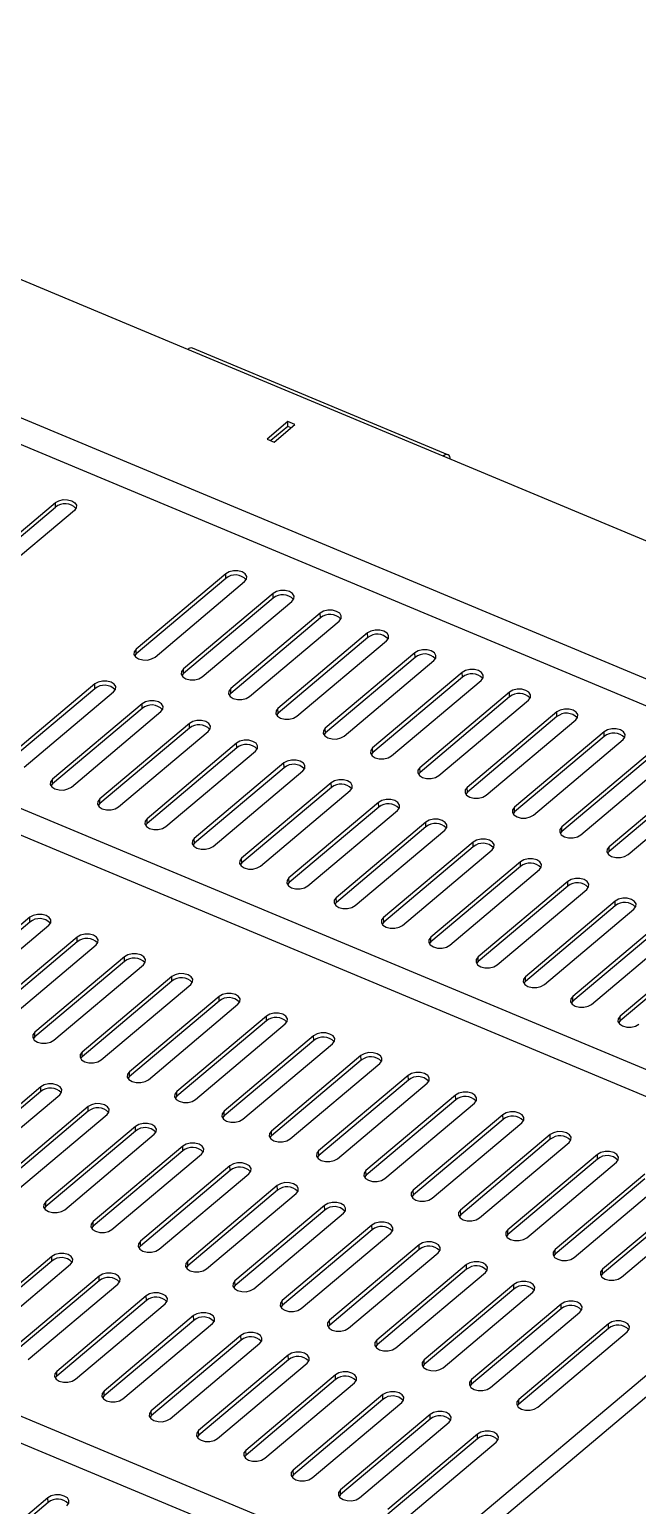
# Model space of a CAD drawing. Extents: x 0 to 841, y 0 to 594.
# Drawn here: x 734.5 to 760.4, y 137.4 to 200.4 of the extents above; entities that cross this region are included whole.
import ezdxf

# ---------------------------------------------------------------- set-up
doc = ezdxf.new("R2010")
doc.units = 0
doc.layers.get('0').update_dxf_attribs({"linetype": 'CONTINUOUS'})

msp = doc.modelspace()

# ---------------------------------------------------------------- linework, layer by layer
at = {"color": 7, "linetype": 'CONTINUOUS'}
for p, q in [((741.219, 186.754), (708.496, 200.406)), ((781.885, 163.889), (701.492, 197.431)), ((781.277, 163.003), (700.883, 196.544)), ((752.127, 182.203), (741.219, 186.754)), ((752.331, 182.264), (741.423, 186.815)), ((768.639, 152.746), (688.245, 186.288)), ((768.03, 151.86), (687.637, 185.402)), ((745.491, 183.675), (744.608, 182.932)), ((745.497, 183.475), (744.771, 182.864)), ((744.911, 182.806), (745.794, 183.548)), ((745.794, 183.548), (745.491, 183.675)), ((745.497, 183.475), (745.491, 183.675)), ((745.637, 183.416), (745.497, 183.475)), ((744.608, 182.932), (744.911, 182.806)), ((784.85, 168.55), (752.127, 182.203)), ((731.742, 177.002), (735.568, 180.221)), ((735.574, 180.021), (735.568, 180.221)), ((731.747, 176.802), (735.574, 180.021)), ((736.376, 179.884), (732.549, 176.665)), ((742.84, 177.187), (739.013, 173.968)), ((742.846, 176.987), (739.019, 173.768)), ((742.846, 176.987), (742.84, 177.187)), ((739.821, 173.631), (743.648, 176.85)), ((744.86, 176.344), (741.033, 173.125)), ((744.866, 176.144), (744.86, 176.344)), ((744.866, 176.144), (741.039, 172.925)), ((741.841, 172.788), (745.668, 176.007)), ((746.88, 175.502), (743.053, 172.283)), ((746.886, 175.301), (743.059, 172.082)), ((743.861, 171.945), (747.688, 175.164)), ((746.886, 175.301), (746.88, 175.502)), ((748.9, 174.659), (745.073, 171.44)), ((748.906, 174.459), (745.079, 171.24)), ((748.906, 174.459), (748.9, 174.659)), ((739.019, 173.768), (739.013, 173.968)), ((745.881, 171.103), (749.708, 174.322)), ((750.92, 173.816), (747.093, 170.597)), ((750.926, 173.616), (750.92, 173.816)), ((739.019, 173.768), (738.949, 173.685)), ((750.926, 173.616), (747.099, 170.397)), ((747.901, 170.26), (751.728, 173.479)), ((741.039, 172.925), (740.969, 172.843)), ((741.039, 172.925), (741.033, 173.125)), ((752.94, 172.973), (749.113, 169.754)), ((752.946, 172.773), (749.119, 169.554)), ((749.921, 169.417), (753.748, 172.636)), ((752.946, 172.773), (752.94, 172.973)), ((737.247, 172.482), (733.42, 169.263)), ((737.253, 172.282), (733.426, 169.063)), ((734.228, 168.926), (738.055, 172.145)), ((737.253, 172.282), (737.247, 172.482)), ((743.059, 172.082), (742.989, 172)), ((743.059, 172.082), (743.053, 172.283)), ((754.96, 172.131), (751.133, 168.911)), ((754.966, 171.93), (751.139, 168.711)), ((754.966, 171.93), (754.96, 172.131)), ((739.267, 171.64), (735.44, 168.421)), ((739.273, 171.439), (735.446, 168.22)), ((736.248, 168.083), (740.075, 171.302)), ((739.273, 171.439), (739.267, 171.64)), ((745.079, 171.24), (745.073, 171.44)), ((751.941, 168.574), (755.768, 171.793)), ((741.287, 170.797), (737.46, 167.578)), ((741.293, 170.597), (741.287, 170.797)), ((745.079, 171.24), (745.009, 171.157)), ((756.98, 171.288), (753.153, 168.069)), ((756.986, 171.088), (753.159, 167.869)), ((753.961, 167.732), (757.788, 170.951)), ((756.986, 171.088), (756.98, 171.288)), ((741.293, 170.597), (737.466, 167.378)), ((738.268, 167.241), (742.095, 170.46)), ((747.099, 170.397), (747.029, 170.314)), ((747.099, 170.397), (747.093, 170.597)), ((759, 170.445), (755.173, 167.226)), ((759.006, 170.245), (755.179, 167.026)), ((755.981, 166.889), (759.808, 170.108)), ((759.006, 170.245), (759, 170.445)), ((743.307, 169.954), (739.48, 166.735)), ((743.313, 169.754), (739.486, 166.535)), ((740.288, 166.398), (744.115, 169.617)), ((743.313, 169.754), (743.307, 169.954)), ((749.119, 169.554), (749.049, 169.472)), ((749.119, 169.554), (749.113, 169.754)), ((761.02, 169.602), (757.193, 166.383)), ((748.034, 135.413), (667.64, 168.955)), ((745.327, 169.111), (741.5, 165.892)), ((745.333, 168.911), (741.506, 165.692)), ((742.308, 165.555), (746.135, 168.774)), ((745.333, 168.911), (745.327, 169.111)), ((751.139, 168.711), (751.133, 168.911)), ((761.026, 169.402), (757.199, 166.183)), ((758.001, 166.046), (761.827, 169.265)), ((735.446, 168.22), (735.376, 168.138)), ((735.446, 168.22), (735.44, 168.421)), ((747.347, 168.269), (743.52, 165.05)), ((747.353, 168.068), (747.347, 168.269)), ((751.139, 168.711), (751.069, 168.629)), ((763.039, 168.759), (759.213, 165.54)), ((763.045, 168.559), (759.219, 165.34)), ((760.021, 165.203), (763.847, 168.422)), ((747.425, 134.527), (667.031, 168.068)), ((737.466, 167.378), (737.46, 167.578)), ((747.353, 168.068), (743.526, 164.849)), ((744.328, 164.712), (748.155, 167.931)), ((753.159, 167.869), (753.089, 167.786)), ((753.159, 167.869), (753.153, 168.069)), ((737.466, 167.378), (737.396, 167.295)), ((749.367, 167.426), (745.54, 164.207)), ((749.373, 167.226), (745.546, 164.007)), ((746.348, 163.87), (750.175, 167.089)), ((749.373, 167.226), (749.367, 167.426)), ((755.179, 167.026), (755.109, 166.943)), ((755.179, 167.026), (755.173, 167.226)), ((739.486, 166.535), (739.416, 166.452)), ((739.486, 166.535), (739.48, 166.735)), ((751.387, 166.583), (747.56, 163.364)), ((751.393, 166.383), (747.566, 163.164)), ((751.393, 166.383), (751.387, 166.583)), ((757.199, 166.183), (757.193, 166.383)), ((741.506, 165.692), (741.436, 165.61)), ((741.506, 165.692), (741.5, 165.892)), ((748.368, 163.027), (752.195, 166.246)), ((753.407, 165.74), (749.58, 162.521)), ((753.413, 165.54), (753.407, 165.74)), ((757.199, 166.183), (757.129, 166.1)), ((743.526, 164.849), (743.52, 165.05)), ((753.413, 165.54), (749.586, 162.321)), ((750.388, 162.184), (754.215, 165.403)), ((759.219, 165.34), (759.149, 165.258)), ((759.219, 165.34), (759.213, 165.54)), ((743.526, 164.849), (743.456, 164.767)), ((755.427, 164.898), (751.6, 161.679)), ((755.433, 164.697), (751.606, 161.478)), ((752.408, 161.341), (756.235, 164.56)), ((755.433, 164.697), (755.427, 164.898)), ((745.546, 164.007), (745.476, 163.924)), ((745.546, 164.007), (745.54, 164.207)), ((757.447, 164.055), (753.62, 160.836)), ((757.453, 163.855), (753.626, 160.636)), ((757.453, 163.855), (757.447, 164.055)), ((747.566, 163.164), (747.496, 163.081)), ((747.566, 163.164), (747.56, 163.364)), ((754.428, 160.499), (758.255, 163.718)), ((759.467, 163.212), (755.64, 159.993)), ((759.473, 163.012), (759.467, 163.212)), ((734.476, 162.526), (730.649, 159.307)), ((734.482, 162.325), (734.476, 162.526)), ((749.586, 162.321), (749.58, 162.521)), ((759.473, 163.012), (755.646, 159.793)), ((756.448, 159.656), (760.274, 162.875)), ((734.482, 162.325), (730.655, 159.106)), ((731.457, 158.969), (735.284, 162.188)), ((749.586, 162.321), (749.516, 162.239)), ((761.486, 162.369), (757.66, 159.15)), ((761.492, 162.169), (757.666, 158.95)), ((758.468, 158.813), (762.294, 162.032)), ((736.496, 161.683), (732.669, 158.464)), ((736.502, 161.483), (732.675, 158.264)), ((733.477, 158.127), (737.304, 161.346)), ((736.502, 161.483), (736.496, 161.683)), ((751.606, 161.478), (751.536, 161.396)), ((751.606, 161.478), (751.6, 161.679)), ((763.506, 161.526), (759.68, 158.307)), ((763.512, 161.326), (759.686, 158.107)), ((738.516, 160.84), (734.689, 157.621)), ((738.522, 160.64), (734.695, 157.421)), ((738.522, 160.64), (738.516, 160.84)), ((753.626, 160.636), (753.556, 160.553)), ((753.626, 160.636), (753.62, 160.836)), ((735.497, 157.284), (739.324, 160.503)), ((740.536, 159.997), (736.709, 156.778)), ((740.542, 159.797), (740.536, 159.997)), ((755.646, 159.793), (755.64, 159.993)), ((740.542, 159.797), (736.715, 156.578)), ((737.517, 156.441), (741.344, 159.66)), ((755.646, 159.793), (755.576, 159.71)), ((742.556, 159.155), (738.729, 155.936)), ((742.562, 158.954), (738.735, 155.735)), ((739.537, 155.598), (743.364, 158.817)), ((742.562, 158.954), (742.556, 159.155)), ((757.666, 158.95), (757.596, 158.868)), ((757.666, 158.95), (757.66, 159.15)), ((744.576, 158.312), (740.749, 155.093)), ((744.582, 158.112), (740.755, 154.893)), ((744.582, 158.112), (744.576, 158.312)), ((759.686, 158.107), (759.616, 158.025)), ((759.686, 158.107), (759.68, 158.307)), ((734.695, 157.421), (734.689, 157.621)), ((741.557, 154.756), (745.384, 157.975)), ((746.596, 157.469), (742.769, 154.25)), ((746.602, 157.269), (746.596, 157.469)), ((734.695, 157.421), (734.625, 157.338)), ((746.602, 157.269), (742.775, 154.05)), ((743.577, 153.913), (747.404, 157.132)), ((736.715, 156.578), (736.645, 156.496)), ((736.715, 156.578), (736.709, 156.778)), ((748.616, 156.626), (744.789, 153.407)), ((748.622, 156.426), (744.795, 153.207)), ((745.597, 153.07), (749.424, 156.289)), ((748.622, 156.426), (748.616, 156.626)), ((738.735, 155.735), (738.665, 155.653)), ((738.735, 155.735), (738.729, 155.936)), ((750.636, 155.784), (746.809, 152.564)), ((750.642, 155.583), (746.815, 152.364)), ((750.642, 155.583), (750.636, 155.784)), ((734.943, 155.293), (731.116, 152.074)), ((734.949, 155.092), (731.122, 151.873)), ((731.924, 151.736), (735.751, 154.955)), ((734.949, 155.092), (734.943, 155.293)), ((740.755, 154.893), (740.749, 155.093)), ((747.617, 152.227), (751.444, 155.446)), ((752.656, 154.941), (748.829, 151.722)), ((752.662, 154.741), (752.656, 154.941)), ((736.963, 154.45), (733.136, 151.231)), ((736.969, 154.25), (736.963, 154.45)), ((740.755, 154.893), (740.685, 154.81)), ((752.662, 154.741), (748.835, 151.522)), ((749.637, 151.385), (753.464, 154.604)), ((736.969, 154.25), (733.142, 151.031)), ((733.944, 150.894), (737.771, 154.113)), ((742.775, 154.05), (742.705, 153.967)), ((742.775, 154.05), (742.769, 154.25)), ((754.676, 154.098), (750.849, 150.879)), ((754.682, 153.898), (750.855, 150.679)), ((751.657, 150.542), (755.483, 153.761)), ((754.682, 153.898), (754.676, 154.098)), ((738.983, 153.607), (735.156, 150.388)), ((738.989, 153.407), (735.162, 150.188)), ((735.964, 150.051), (739.791, 153.27)), ((738.989, 153.407), (738.983, 153.607)), ((744.795, 153.207), (744.725, 153.125)), ((744.795, 153.207), (744.789, 153.407)), ((756.695, 153.255), (752.869, 150.036)), ((756.701, 153.055), (752.875, 149.836)), ((756.701, 153.055), (756.695, 153.255)), ((741.003, 152.764), (737.176, 149.545)), ((741.009, 152.564), (737.182, 149.345)), ((737.984, 149.208), (741.811, 152.427)), ((741.009, 152.564), (741.003, 152.764)), ((746.815, 152.364), (746.809, 152.564)), ((753.677, 149.699), (757.503, 152.918)), ((758.715, 152.412), (754.889, 149.193)), ((758.721, 152.212), (758.715, 152.412)), ((743.023, 151.922), (739.196, 148.703)), ((743.029, 151.721), (743.023, 151.922)), ((746.815, 152.364), (746.745, 152.282)), ((758.721, 152.212), (754.895, 148.993)), ((755.697, 148.856), (759.523, 152.075)), ((743.029, 151.721), (739.202, 148.502)), ((740.004, 148.365), (743.831, 151.584)), ((748.835, 151.522), (748.765, 151.439)), ((748.835, 151.522), (748.829, 151.722)), ((760.735, 151.57), (756.909, 148.351)), ((760.741, 151.37), (756.915, 148.151)), ((757.717, 148.014), (761.543, 151.233)), ((745.043, 151.079), (741.216, 147.86)), ((745.049, 150.879), (741.222, 147.66)), ((742.024, 147.523), (745.851, 150.742)), ((745.049, 150.879), (745.043, 151.079)), ((770.4, 151.057), (750.236, 134.095)), ((750.855, 150.679), (750.785, 150.596)), ((750.855, 150.679), (750.849, 150.879)), ((762.755, 150.727), (758.929, 147.508)), ((762.761, 150.527), (758.935, 147.308)), ((735.162, 150.188), (735.092, 150.105)), ((735.162, 150.188), (735.156, 150.388)), ((747.063, 150.236), (743.236, 147.017)), ((747.069, 150.036), (743.242, 146.817)), ((744.044, 146.68), (747.871, 149.899)), ((747.069, 150.036), (747.063, 150.236)), ((770.816, 150.488), (750.652, 133.526)), ((752.875, 149.836), (752.869, 150.036)), ((759.737, 147.171), (763.563, 150.39)), ((737.182, 149.345), (737.112, 149.263)), ((737.182, 149.345), (737.176, 149.545)), ((749.083, 149.393), (745.256, 146.174)), ((749.089, 149.193), (749.083, 149.393)), ((752.875, 149.836), (752.805, 149.753)), ((739.202, 148.502), (739.196, 148.703)), ((749.089, 149.193), (745.262, 145.974)), ((746.064, 145.837), (749.891, 149.056)), ((754.895, 148.993), (754.825, 148.911)), ((754.895, 148.993), (754.889, 149.193)), ((735.41, 148.06), (731.583, 144.841)), ((735.416, 147.859), (735.41, 148.06)), ((739.202, 148.502), (739.132, 148.42)), ((751.103, 148.551), (747.276, 145.332)), ((751.109, 148.35), (747.282, 145.131)), ((748.084, 144.994), (751.911, 148.213)), ((751.109, 148.35), (751.103, 148.551)), ((756.915, 148.151), (756.845, 148.068)), ((756.915, 148.151), (756.909, 148.351)), ((735.416, 147.859), (731.589, 144.64)), ((732.391, 144.503), (736.218, 147.722)), ((741.222, 147.66), (741.152, 147.577)), ((741.222, 147.66), (741.216, 147.86)), ((753.123, 147.708), (749.296, 144.489)), ((753.129, 147.508), (749.302, 144.289)), ((750.104, 144.152), (753.93, 147.371)), ((753.129, 147.508), (753.123, 147.708)), ((758.935, 147.308), (758.929, 147.508)), ((737.43, 147.217), (733.603, 143.998)), ((737.436, 147.017), (733.609, 143.798)), ((734.411, 143.661), (738.238, 146.88)), ((737.436, 147.017), (737.43, 147.217)), ((743.242, 146.817), (743.172, 146.734)), ((743.242, 146.817), (743.236, 147.017)), ((755.142, 146.865), (751.316, 143.646)), ((755.148, 146.665), (755.142, 146.865)), ((758.935, 147.308), (758.865, 147.225)), ((739.45, 146.374), (735.623, 143.155)), ((739.456, 146.174), (735.629, 142.955)), ((739.456, 146.174), (739.45, 146.374)), ((745.262, 145.974), (745.256, 146.174)), ((755.148, 146.665), (751.322, 143.446)), ((752.124, 143.309), (755.95, 146.528)), ((736.431, 142.818), (740.258, 146.037)), ((741.47, 145.531), (737.643, 142.312)), ((741.476, 145.331), (741.47, 145.531)), ((745.262, 145.974), (745.192, 145.892)), ((757.162, 146.022), (753.336, 142.803)), ((757.168, 145.822), (753.342, 142.603)), ((754.144, 142.466), (757.97, 145.685)), ((757.168, 145.822), (757.162, 146.022)), ((741.476, 145.331), (737.649, 142.112)), ((738.451, 141.975), (742.278, 145.194)), ((747.282, 145.131), (747.212, 145.049)), ((747.282, 145.131), (747.276, 145.332)), ((759.182, 145.179), (755.356, 141.96)), ((759.188, 144.979), (755.362, 141.76)), ((759.188, 144.979), (759.182, 145.179)), ((743.49, 144.689), (739.663, 141.47)), ((743.496, 144.488), (739.669, 141.269)), ((740.471, 141.132), (744.298, 144.351)), ((743.496, 144.488), (743.49, 144.689)), ((749.302, 144.289), (749.232, 144.206)), ((749.302, 144.289), (749.296, 144.489)), ((756.164, 141.623), (759.99, 144.842)), ((745.51, 143.846), (741.683, 140.627)), ((745.516, 143.646), (741.689, 140.427)), ((745.516, 143.646), (745.51, 143.846)), ((751.322, 143.446), (751.316, 143.646)), ((735.629, 142.955), (735.559, 142.872)), ((735.629, 142.955), (735.623, 143.155)), ((742.491, 140.29), (746.318, 143.509)), ((747.53, 143.003), (743.703, 139.784)), ((747.536, 142.803), (747.53, 143.003)), ((751.322, 143.446), (751.252, 143.363)), ((747.536, 142.803), (743.709, 139.584)), ((744.511, 139.447), (748.338, 142.666)), ((753.342, 142.603), (753.272, 142.521)), ((753.342, 142.603), (753.336, 142.803)), ((737.649, 142.112), (737.579, 142.03)), ((737.649, 142.112), (737.643, 142.312)), ((749.55, 142.16), (745.723, 138.941)), ((749.556, 141.96), (745.729, 138.741)), ((746.531, 138.604), (750.358, 141.823)), ((749.556, 141.96), (749.55, 142.16)), ((755.362, 141.76), (755.292, 141.678)), ((755.362, 141.76), (755.356, 141.96)), ((739.669, 141.269), (739.599, 141.187)), ((739.669, 141.269), (739.663, 141.47)), ((751.57, 141.318), (747.743, 138.099)), ((751.576, 141.117), (747.749, 137.898)), ((751.576, 141.117), (751.57, 141.318)), ((741.689, 140.427), (741.683, 140.627)), ((748.551, 137.761), (752.377, 140.98)), ((753.589, 140.475), (749.763, 137.256)), ((753.595, 140.275), (753.589, 140.475)), ((741.689, 140.427), (741.619, 140.344)), ((753.595, 140.275), (749.769, 137.056)), ((750.571, 136.919), (754.397, 140.138)), ((743.709, 139.584), (743.639, 139.501)), ((743.709, 139.584), (743.703, 139.784)), ((745.729, 138.741), (745.659, 138.659)), ((745.729, 138.741), (745.723, 138.941)), ((747.749, 137.898), (747.743, 138.099)), ((735.248, 137.755), (731.421, 134.536)), ((735.254, 137.555), (731.427, 134.336)), ((735.254, 137.555), (735.248, 137.755)), ((747.749, 137.898), (747.679, 137.816))]:
    msp.add_line(p, q, dxfattribs=at)
at = {"color": 7, "linetype": 'CONTINUOUS', "flags": 128}
for points in [[(752.432, 182.076), (752.425, 182.123), (752.406, 182.184), (752.377, 182.231), (752.338, 182.261), (752.292, 182.273), (752.24, 182.267), (752.184, 182.243), (752.127, 182.203)], [(735.568, 180.221), (735.712, 180.303), (735.895, 180.347), (736.09, 180.346), (736.267, 180.3), (736.399, 180.217), (736.466, 180.108), (736.458, 179.991), (736.376, 179.884)], [(743.648, 176.85), (743.73, 176.958), (743.738, 177.074), (743.671, 177.183), (743.538, 177.266), (743.361, 177.312), (743.166, 177.313), (742.983, 177.269), (742.84, 177.187)], [(745.668, 176.007), (745.75, 176.115), (745.758, 176.232), (745.691, 176.34), (745.558, 176.423), (745.381, 176.469), (745.186, 176.47), (745.003, 176.426), (744.86, 176.344)], [(747.688, 175.164), (747.77, 175.272), (747.778, 175.389), (747.71, 175.497), (747.578, 175.581), (747.401, 175.626), (747.206, 175.627), (747.023, 175.583), (746.88, 175.502)], [(749.708, 174.322), (749.79, 174.429), (749.798, 174.546), (749.73, 174.654), (749.598, 174.738), (749.421, 174.783), (749.226, 174.785), (749.043, 174.741), (748.9, 174.659)], [(739.013, 173.968), (738.931, 173.86), (738.923, 173.744), (738.991, 173.635), (739.123, 173.552), (739.3, 173.506), (739.495, 173.505), (739.678, 173.549), (739.821, 173.631)], [(751.728, 173.479), (751.81, 173.587), (751.818, 173.703), (751.75, 173.812), (751.618, 173.895), (751.441, 173.941), (751.246, 173.942), (751.063, 173.898), (750.92, 173.816)], [(738.055, 172.145), (738.137, 172.253), (738.145, 172.37), (738.078, 172.478), (737.945, 172.561), (737.768, 172.607), (737.574, 172.608), (737.391, 172.564), (737.247, 172.482)], [(741.033, 173.125), (740.951, 173.018), (740.943, 172.901), (741.011, 172.792), (741.143, 172.709), (741.32, 172.663), (741.515, 172.662), (741.698, 172.706), (741.841, 172.788)], [(753.748, 172.636), (753.83, 172.744), (753.838, 172.861), (753.77, 172.969), (753.638, 173.052), (753.461, 173.098), (753.266, 173.099), (753.083, 173.055), (752.94, 172.973)], [(743.053, 172.283), (742.971, 172.175), (742.963, 172.058), (743.031, 171.95), (743.163, 171.866), (743.34, 171.821), (743.535, 171.82), (743.718, 171.863), (743.861, 171.945)], [(755.768, 171.793), (755.85, 171.901), (755.857, 172.018), (755.79, 172.126), (755.658, 172.21), (755.481, 172.255), (755.286, 172.256), (755.103, 172.212), (754.96, 172.131)], [(740.075, 171.302), (740.157, 171.41), (740.165, 171.527), (740.098, 171.635), (739.965, 171.719), (739.788, 171.764), (739.594, 171.765), (739.41, 171.722), (739.267, 171.64)], [(745.073, 171.44), (744.991, 171.332), (744.983, 171.215), (745.051, 171.107), (745.183, 171.024), (745.36, 170.978), (745.555, 170.977), (745.738, 171.021), (745.881, 171.103)], [(757.788, 170.951), (757.87, 171.058), (757.877, 171.175), (757.81, 171.283), (757.678, 171.367), (757.501, 171.412), (757.306, 171.413), (757.123, 171.37), (756.98, 171.288)], [(742.095, 170.46), (742.177, 170.567), (742.185, 170.684), (742.118, 170.793), (741.985, 170.876), (741.808, 170.922), (741.613, 170.923), (741.43, 170.879), (741.287, 170.797)], [(744.115, 169.617), (744.197, 169.725), (744.205, 169.841), (744.138, 169.95), (744.005, 170.033), (743.828, 170.079), (743.633, 170.08), (743.45, 170.036), (743.307, 169.954)], [(747.093, 170.597), (747.011, 170.489), (747.003, 170.373), (747.071, 170.264), (747.203, 170.181), (747.38, 170.135), (747.575, 170.134), (747.758, 170.178), (747.901, 170.26)], [(759.808, 170.108), (759.889, 170.215), (759.897, 170.332), (759.83, 170.441), (759.698, 170.524), (759.521, 170.57), (759.326, 170.571), (759.143, 170.527), (759, 170.445)], [(749.113, 169.754), (749.031, 169.647), (749.023, 169.53), (749.09, 169.421), (749.223, 169.338), (749.4, 169.292), (749.595, 169.291), (749.778, 169.335), (749.921, 169.417)], [(746.135, 168.774), (746.217, 168.882), (746.225, 168.999), (746.157, 169.107), (746.025, 169.19), (745.848, 169.236), (745.653, 169.237), (745.47, 169.193), (745.327, 169.111)], [(751.133, 168.911), (751.051, 168.804), (751.043, 168.687), (751.11, 168.579), (751.243, 168.495), (751.42, 168.45), (751.614, 168.449), (751.798, 168.492), (751.941, 168.574)], [(735.44, 168.421), (735.358, 168.313), (735.351, 168.196), (735.418, 168.088), (735.55, 168.004), (735.727, 167.959), (735.922, 167.958), (736.105, 168.002), (736.248, 168.083)], [(748.155, 167.931), (748.237, 168.039), (748.245, 168.156), (748.177, 168.264), (748.045, 168.348), (747.868, 168.393), (747.673, 168.394), (747.49, 168.35), (747.347, 168.269)], [(737.46, 167.578), (737.378, 167.47), (737.37, 167.353), (737.438, 167.245), (737.57, 167.162), (737.747, 167.116), (737.942, 167.115), (738.125, 167.159), (738.268, 167.241)], [(750.175, 167.089), (750.257, 167.196), (750.265, 167.313), (750.197, 167.422), (750.065, 167.505), (749.888, 167.551), (749.693, 167.552), (749.51, 167.508), (749.367, 167.426)], [(753.153, 168.069), (753.071, 167.961), (753.063, 167.844), (753.13, 167.736), (753.263, 167.653), (753.44, 167.607), (753.634, 167.606), (753.817, 167.65), (753.961, 167.732)], [(755.173, 167.226), (755.091, 167.118), (755.083, 167.002), (755.15, 166.893), (755.282, 166.81), (755.459, 166.764), (755.654, 166.763), (755.837, 166.807), (755.981, 166.889)], [(739.48, 166.735), (739.398, 166.627), (739.39, 166.511), (739.458, 166.402), (739.59, 166.319), (739.767, 166.273), (739.962, 166.272), (740.145, 166.316), (740.288, 166.398)], [(752.195, 166.246), (752.277, 166.354), (752.285, 166.47), (752.217, 166.579), (752.085, 166.662), (751.908, 166.708), (751.713, 166.709), (751.53, 166.665), (751.387, 166.583)], [(757.193, 166.383), (757.111, 166.276), (757.103, 166.159), (757.17, 166.05), (757.302, 165.967), (757.479, 165.921), (757.674, 165.92), (757.857, 165.964), (758.001, 166.046)], [(741.5, 165.892), (741.418, 165.785), (741.41, 165.668), (741.478, 165.559), (741.61, 165.476), (741.787, 165.43), (741.982, 165.429), (742.165, 165.473), (742.308, 165.555)], [(754.215, 165.403), (754.297, 165.511), (754.304, 165.628), (754.237, 165.736), (754.105, 165.819), (753.928, 165.865), (753.733, 165.866), (753.55, 165.822), (753.407, 165.74)], [(743.52, 165.05), (743.438, 164.942), (743.43, 164.825), (743.498, 164.717), (743.63, 164.633), (743.807, 164.588), (744.002, 164.587), (744.185, 164.631), (744.328, 164.712)], [(756.235, 164.56), (756.317, 164.668), (756.324, 164.785), (756.257, 164.893), (756.125, 164.977), (755.948, 165.022), (755.753, 165.023), (755.57, 164.979), (755.427, 164.898)], [(759.213, 165.54), (759.131, 165.433), (759.123, 165.316), (759.19, 165.208), (759.322, 165.124), (759.499, 165.079), (759.694, 165.078), (759.877, 165.121), (760.021, 165.203)], [(745.54, 164.207), (745.458, 164.099), (745.45, 163.982), (745.518, 163.874), (745.65, 163.791), (745.827, 163.745), (746.022, 163.744), (746.205, 163.788), (746.348, 163.87)], [(758.255, 163.718), (758.336, 163.825), (758.344, 163.942), (758.277, 164.05), (758.145, 164.134), (757.968, 164.179), (757.773, 164.18), (757.59, 164.137), (757.447, 164.055)], [(747.56, 163.364), (747.478, 163.256), (747.47, 163.14), (747.537, 163.031), (747.67, 162.948), (747.847, 162.902), (748.042, 162.901), (748.225, 162.945), (748.368, 163.027)], [(760.274, 162.875), (760.356, 162.982), (760.364, 163.099), (760.297, 163.208), (760.165, 163.291), (759.988, 163.337), (759.793, 163.338), (759.61, 163.294), (759.467, 163.212)], [(735.284, 162.188), (735.366, 162.296), (735.374, 162.413), (735.307, 162.521), (735.174, 162.605), (734.997, 162.65), (734.803, 162.651), (734.619, 162.607), (734.476, 162.526)], [(749.58, 162.521), (749.498, 162.414), (749.49, 162.297), (749.557, 162.188), (749.69, 162.105), (749.867, 162.059), (750.061, 162.058), (750.245, 162.102), (750.388, 162.184)], [(737.304, 161.346), (737.386, 161.453), (737.394, 161.57), (737.327, 161.679), (737.194, 161.762), (737.017, 161.808), (736.822, 161.809), (736.639, 161.765), (736.496, 161.683)], [(751.6, 161.679), (751.518, 161.571), (751.51, 161.454), (751.577, 161.346), (751.71, 161.262), (751.887, 161.217), (752.081, 161.216), (752.264, 161.259), (752.408, 161.341)], [(739.324, 160.503), (739.406, 160.611), (739.414, 160.727), (739.347, 160.836), (739.214, 160.919), (739.037, 160.965), (738.842, 160.966), (738.659, 160.922), (738.516, 160.84)], [(753.62, 160.836), (753.538, 160.728), (753.53, 160.611), (753.597, 160.503), (753.729, 160.42), (753.906, 160.374), (754.101, 160.373), (754.284, 160.417), (754.428, 160.499)], [(741.344, 159.66), (741.426, 159.768), (741.434, 159.885), (741.366, 159.993), (741.234, 160.076), (741.057, 160.122), (740.862, 160.123), (740.679, 160.079), (740.536, 159.997)], [(755.64, 159.993), (755.558, 159.885), (755.55, 159.769), (755.617, 159.66), (755.749, 159.577), (755.926, 159.531), (756.121, 159.53), (756.304, 159.574), (756.448, 159.656)], [(743.364, 158.817), (743.446, 158.925), (743.454, 159.042), (743.386, 159.15), (743.254, 159.234), (743.077, 159.279), (742.882, 159.28), (742.699, 159.236), (742.556, 159.155)], [(757.66, 159.15), (757.578, 159.043), (757.57, 158.926), (757.637, 158.817), (757.769, 158.734), (757.946, 158.688), (758.141, 158.687), (758.324, 158.731), (758.468, 158.813)], [(745.384, 157.975), (745.466, 158.082), (745.474, 158.199), (745.406, 158.307), (745.274, 158.391), (745.097, 158.436), (744.902, 158.438), (744.719, 158.394), (744.576, 158.312)], [(759.68, 158.307), (759.598, 158.2), (759.59, 158.083), (759.657, 157.975), (759.789, 157.891), (759.966, 157.846), (760.161, 157.845), (760.344, 157.888), (760.488, 157.97)], [(734.689, 157.621), (734.607, 157.513), (734.599, 157.397), (734.667, 157.288), (734.799, 157.205), (734.976, 157.159), (735.171, 157.158), (735.354, 157.202), (735.497, 157.284)], [(747.404, 157.132), (747.486, 157.24), (747.494, 157.356), (747.426, 157.465), (747.294, 157.548), (747.117, 157.594), (746.922, 157.595), (746.739, 157.551), (746.596, 157.469)], [(736.709, 156.778), (736.627, 156.671), (736.619, 156.554), (736.687, 156.445), (736.819, 156.362), (736.996, 156.316), (737.191, 156.315), (737.374, 156.359), (737.517, 156.441)], [(749.424, 156.289), (749.506, 156.397), (749.513, 156.514), (749.446, 156.622), (749.314, 156.705), (749.137, 156.751), (748.942, 156.752), (748.759, 156.708), (748.616, 156.626)], [(738.729, 155.936), (738.647, 155.828), (738.639, 155.711), (738.707, 155.603), (738.839, 155.519), (739.016, 155.474), (739.211, 155.473), (739.394, 155.516), (739.537, 155.598)], [(751.444, 155.446), (751.526, 155.554), (751.533, 155.671), (751.466, 155.779), (751.334, 155.863), (751.157, 155.908), (750.962, 155.909), (750.779, 155.865), (750.636, 155.784)], [(735.751, 154.955), (735.833, 155.063), (735.841, 155.18), (735.774, 155.288), (735.641, 155.372), (735.464, 155.417), (735.269, 155.418), (735.086, 155.375), (734.943, 155.293)], [(740.749, 155.093), (740.667, 154.985), (740.659, 154.868), (740.727, 154.76), (740.859, 154.677), (741.036, 154.631), (741.231, 154.63), (741.414, 154.674), (741.557, 154.756)], [(753.464, 154.604), (753.545, 154.711), (753.553, 154.828), (753.486, 154.936), (753.354, 155.02), (753.177, 155.065), (752.982, 155.066), (752.799, 155.023), (752.656, 154.941)], [(737.771, 154.113), (737.853, 154.22), (737.861, 154.337), (737.794, 154.446), (737.661, 154.529), (737.484, 154.575), (737.289, 154.576), (737.106, 154.532), (736.963, 154.45)], [(739.791, 153.27), (739.873, 153.378), (739.881, 153.494), (739.813, 153.603), (739.681, 153.686), (739.504, 153.732), (739.309, 153.733), (739.126, 153.689), (738.983, 153.607)], [(742.769, 154.25), (742.687, 154.142), (742.679, 154.026), (742.746, 153.917), (742.879, 153.834), (743.056, 153.788), (743.251, 153.787), (743.434, 153.831), (743.577, 153.913)], [(755.483, 153.761), (755.565, 153.868), (755.573, 153.985), (755.506, 154.094), (755.374, 154.177), (755.197, 154.223), (755.002, 154.224), (754.819, 154.18), (754.676, 154.098)], [(744.789, 153.407), (744.707, 153.3), (744.699, 153.183), (744.766, 153.074), (744.899, 152.991), (745.076, 152.945), (745.27, 152.944), (745.454, 152.988), (745.597, 153.07)], [(757.503, 152.918), (757.585, 153.026), (757.593, 153.143), (757.526, 153.251), (757.394, 153.334), (757.217, 153.38), (757.022, 153.381), (756.839, 153.337), (756.695, 153.255)], [(741.811, 152.427), (741.893, 152.535), (741.901, 152.652), (741.833, 152.76), (741.701, 152.843), (741.524, 152.889), (741.329, 152.89), (741.146, 152.846), (741.003, 152.764)], [(746.809, 152.564), (746.727, 152.457), (746.719, 152.34), (746.786, 152.232), (746.919, 152.148), (747.096, 152.103), (747.29, 152.102), (747.473, 152.145), (747.617, 152.227)], [(759.523, 152.075), (759.605, 152.183), (759.613, 152.3), (759.546, 152.408), (759.414, 152.492), (759.237, 152.537), (759.042, 152.538), (758.859, 152.494), (758.715, 152.412)], [(743.831, 151.584), (743.913, 151.692), (743.921, 151.809), (743.853, 151.917), (743.721, 152.001), (743.544, 152.046), (743.349, 152.047), (743.166, 152.003), (743.023, 151.922)], [(745.851, 150.742), (745.933, 150.849), (745.941, 150.966), (745.873, 151.075), (745.741, 151.158), (745.564, 151.204), (745.369, 151.205), (745.186, 151.161), (745.043, 151.079)], [(748.829, 151.722), (748.747, 151.614), (748.739, 151.497), (748.806, 151.389), (748.938, 151.306), (749.115, 151.26), (749.31, 151.259), (749.493, 151.303), (749.637, 151.385)], [(750.849, 150.879), (750.767, 150.771), (750.759, 150.655), (750.826, 150.546), (750.958, 150.463), (751.135, 150.417), (751.33, 150.416), (751.513, 150.46), (751.657, 150.542)], [(735.156, 150.388), (735.074, 150.28), (735.066, 150.164), (735.134, 150.055), (735.266, 149.972), (735.443, 149.926), (735.638, 149.925), (735.821, 149.969), (735.964, 150.051)], [(747.871, 149.899), (747.953, 150.007), (747.96, 150.123), (747.893, 150.232), (747.761, 150.315), (747.584, 150.361), (747.389, 150.362), (747.206, 150.318), (747.063, 150.236)], [(752.869, 150.036), (752.787, 149.929), (752.779, 149.812), (752.846, 149.703), (752.978, 149.62), (753.155, 149.574), (753.35, 149.573), (753.533, 149.617), (753.677, 149.699)], [(737.176, 149.545), (737.094, 149.438), (737.086, 149.321), (737.154, 149.212), (737.286, 149.129), (737.463, 149.083), (737.658, 149.082), (737.841, 149.126), (737.984, 149.208)], [(749.891, 149.056), (749.972, 149.164), (749.98, 149.281), (749.913, 149.389), (749.781, 149.472), (749.604, 149.518), (749.409, 149.519), (749.226, 149.475), (749.083, 149.393)], [(739.196, 148.703), (739.114, 148.595), (739.106, 148.478), (739.174, 148.37), (739.306, 148.286), (739.483, 148.241), (739.678, 148.24), (739.861, 148.284), (740.004, 148.365)], [(751.911, 148.213), (751.992, 148.321), (752, 148.438), (751.933, 148.546), (751.801, 148.63), (751.624, 148.675), (751.429, 148.676), (751.246, 148.632), (751.103, 148.551)], [(754.889, 149.193), (754.807, 149.086), (754.799, 148.969), (754.866, 148.861), (754.998, 148.777), (755.175, 148.732), (755.37, 148.731), (755.553, 148.774), (755.697, 148.856)], [(736.218, 147.722), (736.3, 147.83), (736.308, 147.947), (736.24, 148.055), (736.108, 148.139), (735.931, 148.184), (735.736, 148.185), (735.553, 148.142), (735.41, 148.06)], [(756.909, 148.351), (756.827, 148.243), (756.819, 148.126), (756.886, 148.018), (757.018, 147.935), (757.195, 147.889), (757.39, 147.888), (757.573, 147.932), (757.717, 148.014)], [(741.216, 147.86), (741.134, 147.752), (741.126, 147.635), (741.193, 147.527), (741.326, 147.444), (741.503, 147.398), (741.698, 147.397), (741.881, 147.441), (742.024, 147.523)], [(753.93, 147.371), (754.012, 147.478), (754.02, 147.595), (753.953, 147.703), (753.821, 147.787), (753.644, 147.832), (753.449, 147.833), (753.266, 147.79), (753.123, 147.708)], [(758.929, 147.508), (758.847, 147.4), (758.839, 147.283), (758.906, 147.175), (759.038, 147.092), (759.215, 147.046), (759.41, 147.045), (759.593, 147.089), (759.737, 147.171)], [(738.238, 146.88), (738.32, 146.987), (738.328, 147.104), (738.26, 147.213), (738.128, 147.296), (737.951, 147.342), (737.756, 147.343), (737.573, 147.299), (737.43, 147.217)], [(743.236, 147.017), (743.154, 146.909), (743.146, 146.793), (743.213, 146.684), (743.346, 146.601), (743.523, 146.555), (743.717, 146.554), (743.901, 146.598), (744.044, 146.68)], [(755.95, 146.528), (756.032, 146.635), (756.04, 146.752), (755.973, 146.861), (755.841, 146.944), (755.664, 146.99), (755.469, 146.991), (755.286, 146.947), (755.142, 146.865)], [(740.258, 146.037), (740.34, 146.145), (740.348, 146.261), (740.28, 146.37), (740.148, 146.453), (739.971, 146.499), (739.776, 146.5), (739.593, 146.456), (739.45, 146.374)], [(745.256, 146.174), (745.174, 146.067), (745.166, 145.95), (745.233, 145.841), (745.366, 145.758), (745.543, 145.712), (745.737, 145.711), (745.92, 145.755), (746.064, 145.837)], [(757.97, 145.685), (758.052, 145.793), (758.06, 145.91), (757.993, 146.018), (757.861, 146.101), (757.684, 146.147), (757.489, 146.148), (757.306, 146.104), (757.162, 146.022)], [(742.278, 145.194), (742.36, 145.302), (742.368, 145.419), (742.3, 145.527), (742.168, 145.61), (741.991, 145.656), (741.796, 145.657), (741.613, 145.613), (741.47, 145.531)], [(747.276, 145.332), (747.194, 145.224), (747.186, 145.107), (747.253, 144.999), (747.385, 144.915), (747.562, 144.87), (747.757, 144.869), (747.94, 144.912), (748.084, 144.994)], [(759.99, 144.842), (760.072, 144.95), (760.08, 145.067), (760.013, 145.175), (759.881, 145.259), (759.704, 145.304), (759.509, 145.305), (759.326, 145.261), (759.182, 145.179)], [(744.298, 144.351), (744.38, 144.459), (744.388, 144.576), (744.32, 144.684), (744.188, 144.768), (744.011, 144.813), (743.816, 144.814), (743.633, 144.77), (743.49, 144.689)], [(749.296, 144.489), (749.214, 144.381), (749.206, 144.264), (749.273, 144.156), (749.405, 144.073), (749.582, 144.027), (749.777, 144.026), (749.96, 144.07), (750.104, 144.152)], [(746.318, 143.509), (746.4, 143.616), (746.407, 143.733), (746.34, 143.842), (746.208, 143.925), (746.031, 143.971), (745.836, 143.972), (745.653, 143.928), (745.51, 143.846)], [(751.316, 143.646), (751.234, 143.538), (751.226, 143.422), (751.293, 143.313), (751.425, 143.23), (751.602, 143.184), (751.797, 143.183), (751.98, 143.227), (752.124, 143.309)], [(735.623, 143.155), (735.541, 143.047), (735.533, 142.931), (735.601, 142.822), (735.733, 142.739), (735.91, 142.693), (736.105, 142.692), (736.288, 142.736), (736.431, 142.818)], [(748.338, 142.666), (748.419, 142.774), (748.427, 142.89), (748.36, 142.999), (748.228, 143.082), (748.051, 143.128), (747.856, 143.129), (747.673, 143.085), (747.53, 143.003)], [(753.336, 142.803), (753.254, 142.696), (753.246, 142.579), (753.313, 142.47), (753.445, 142.387), (753.622, 142.341), (753.817, 142.34), (754, 142.384), (754.144, 142.466)], [(737.643, 142.312), (737.561, 142.205), (737.553, 142.088), (737.621, 141.979), (737.753, 141.896), (737.93, 141.85), (738.125, 141.849), (738.308, 141.893), (738.451, 141.975)], [(750.358, 141.823), (750.439, 141.931), (750.447, 142.048), (750.38, 142.156), (750.248, 142.239), (750.071, 142.285), (749.876, 142.286), (749.693, 142.242), (749.55, 142.16)], [(755.356, 141.96), (755.274, 141.853), (755.266, 141.736), (755.333, 141.628), (755.465, 141.544), (755.642, 141.499), (755.837, 141.498), (756.02, 141.541), (756.164, 141.623)], [(739.663, 141.47), (739.581, 141.362), (739.573, 141.245), (739.64, 141.137), (739.773, 141.053), (739.95, 141.008), (740.145, 141.007), (740.328, 141.051), (740.471, 141.132)], [(752.377, 140.98), (752.459, 141.088), (752.467, 141.205), (752.4, 141.313), (752.268, 141.397), (752.091, 141.442), (751.896, 141.443), (751.713, 141.399), (751.57, 141.318)], [(741.683, 140.627), (741.601, 140.519), (741.593, 140.402), (741.66, 140.294), (741.793, 140.211), (741.97, 140.165), (742.164, 140.164), (742.348, 140.208), (742.491, 140.29)], [(754.397, 140.138), (754.479, 140.245), (754.487, 140.362), (754.42, 140.47), (754.288, 140.554), (754.111, 140.6), (753.916, 140.601), (753.733, 140.557), (753.589, 140.475)], [(743.703, 139.784), (743.621, 139.676), (743.613, 139.56), (743.68, 139.451), (743.813, 139.368), (743.99, 139.322), (744.184, 139.321), (744.367, 139.365), (744.511, 139.447)], [(745.723, 138.941), (745.641, 138.834), (745.633, 138.717), (745.7, 138.608), (745.832, 138.525), (746.009, 138.479), (746.204, 138.478), (746.387, 138.522), (746.531, 138.604)], [(747.743, 138.099), (747.661, 137.991), (747.653, 137.874), (747.72, 137.766), (747.852, 137.682), (748.029, 137.637), (748.224, 137.636), (748.407, 137.679), (748.551, 137.761)], [(736.056, 137.418), (736.137, 137.526), (736.145, 137.643), (736.078, 137.751), (735.946, 137.834), (735.769, 137.88), (735.574, 137.881), (735.391, 137.837), (735.248, 137.755)]]:
    msp.add_lwpolyline(points, dxfattribs=at)
at = {"color": 7, "linetype": 'CONTINUOUS'}
for centre, radius, start, end in [((741.372, 186.615), 0.206, 75.43581, 137.83479), ((735.981, 179.531), 0.637, 43.13535, 129.72866), ((743.253, 176.497), 0.637, 43.13535, 129.72866), ((745.273, 175.654), 0.637, 43.13535, 129.72866), ((747.293, 174.811), 0.637, 43.13535, 129.72866), ((749.313, 173.969), 0.637, 43.13535, 129.72866), ((751.333, 173.126), 0.637, 43.13535, 129.72866), ((753.353, 172.283), 0.637, 43.13535, 129.72866), ((737.66, 171.792), 0.637, 43.13535, 129.72866), ((755.373, 171.44), 0.637, 43.13535, 129.72866), ((739.68, 170.95), 0.637, 43.13535, 129.72866), ((741.7, 170.107), 0.637, 43.13535, 129.72866), ((757.393, 170.598), 0.637, 43.13535, 129.72866), ((759.413, 169.755), 0.637, 43.13535, 129.72866), ((743.72, 169.264), 0.637, 43.13535, 129.72866), ((745.74, 168.421), 0.637, 43.13535, 129.72866), ((747.76, 167.578), 0.637, 43.13535, 129.72866), ((749.78, 166.736), 0.637, 43.13535, 129.72866), ((751.8, 165.893), 0.637, 43.13535, 129.72866), ((753.82, 165.05), 0.637, 43.13535, 129.72866), ((755.84, 164.207), 0.637, 43.13535, 129.72866), ((757.86, 163.365), 0.637, 43.13535, 129.72866), ((759.88, 162.522), 0.637, 43.13535, 129.72866), ((734.889, 161.835), 0.637, 43.13535, 129.72866), ((736.909, 160.993), 0.637, 43.13535, 129.72866), ((738.929, 160.15), 0.637, 43.13535, 129.72866), ((740.949, 159.307), 0.637, 43.13535, 129.72866), ((742.969, 158.464), 0.637, 43.13535, 129.72866), ((744.989, 157.622), 0.637, 43.13535, 129.72866), ((747.009, 156.779), 0.637, 43.13535, 129.72866), ((749.029, 155.936), 0.637, 43.13535, 129.72866), ((751.049, 155.093), 0.637, 43.13535, 129.72866), ((735.356, 154.603), 0.637, 43.13535, 129.72866), ((737.376, 153.76), 0.637, 43.13535, 129.72866), ((753.069, 154.251), 0.637, 43.13535, 129.72866), ((755.089, 153.408), 0.637, 43.13535, 129.72866), ((739.396, 152.917), 0.637, 43.13535, 129.72866), ((757.109, 152.565), 0.637, 43.13535, 129.72866), ((741.416, 152.074), 0.637, 43.13535, 129.72866), ((743.436, 151.231), 0.637, 43.13535, 129.72866), ((759.129, 151.722), 0.637, 43.13535, 129.72866), ((745.456, 150.389), 0.637, 43.13535, 129.72866), ((747.476, 149.546), 0.637, 43.13535, 129.72866), ((749.496, 148.703), 0.637, 43.13535, 129.72866), ((735.823, 147.37), 0.637, 43.13535, 129.72866), ((751.516, 147.86), 0.637, 43.13535, 129.72866), ((753.536, 147.018), 0.637, 43.13535, 129.72866), ((737.843, 146.527), 0.637, 43.13535, 129.72866), ((755.556, 146.175), 0.637, 43.13535, 129.72866), ((739.863, 145.684), 0.637, 43.13535, 129.72866), ((741.883, 144.841), 0.637, 43.13535, 129.72866), ((757.576, 145.332), 0.637, 43.13535, 129.72866), ((759.595, 144.489), 0.637, 43.13535, 129.72866), ((743.903, 143.998), 0.637, 43.13535, 129.72866), ((745.923, 143.156), 0.637, 43.13535, 129.72866), ((747.943, 142.313), 0.637, 43.13535, 129.72866), ((749.963, 141.47), 0.637, 43.13535, 129.72866), ((751.983, 140.627), 0.637, 43.13535, 129.72866), ((754.003, 139.785), 0.637, 43.13535, 129.72866), ((735.661, 137.065), 0.637, 43.13535, 129.72866)]:
    msp.add_arc(centre, radius, start, end, dxfattribs=at)

doc.saveas('drawing.dxf')
